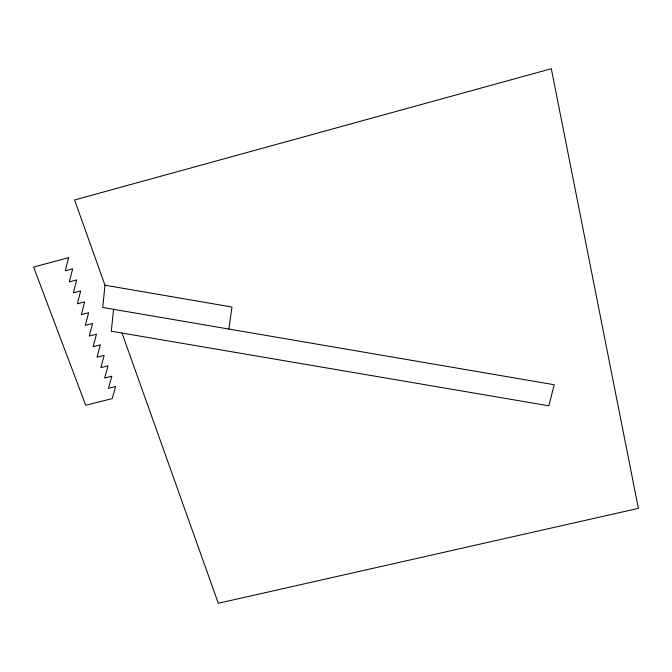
<?xml version="1.0" encoding="UTF-8"?>
<svg xmlns="http://www.w3.org/2000/svg" width="672" height="672" viewBox="0 0 672 672"><rect width="100%" height="100%" fill="white"/><g stroke="black" fill="none" stroke-linecap="round" stroke-linejoin="round"><path stroke-width="1.01" d="M122.018 333.06L218.299 603.271L638.4 508.36L551.309 68.729L74.592 199.97L104.966 285.205L102.766 307.474L554.257 384.745L548.822 405.804L111.308 331.237L113.56 309.322M228.85 329.053L231.983 307.037L104.966 285.205M68.569 257.67L65.276 270.799L72.643 268.834L69.342 281.87L76.684 279.913L73.382 292.858L80.699 290.917L77.389 303.769L84.689 301.846L81.371 314.597L88.645 312.69L85.327 325.357L92.576 323.467L89.25 336.042L96.474 334.16L93.148 346.643L100.355 344.786L97.02 357.176L104.202 355.337L100.859 367.643L108.024 365.812L104.681 378.034L111.821 376.211L108.469 388.349L115.584 386.543L112.232 398.597L85.722 405.266L33.6 267.078L68.569 257.67"/></g></svg>
